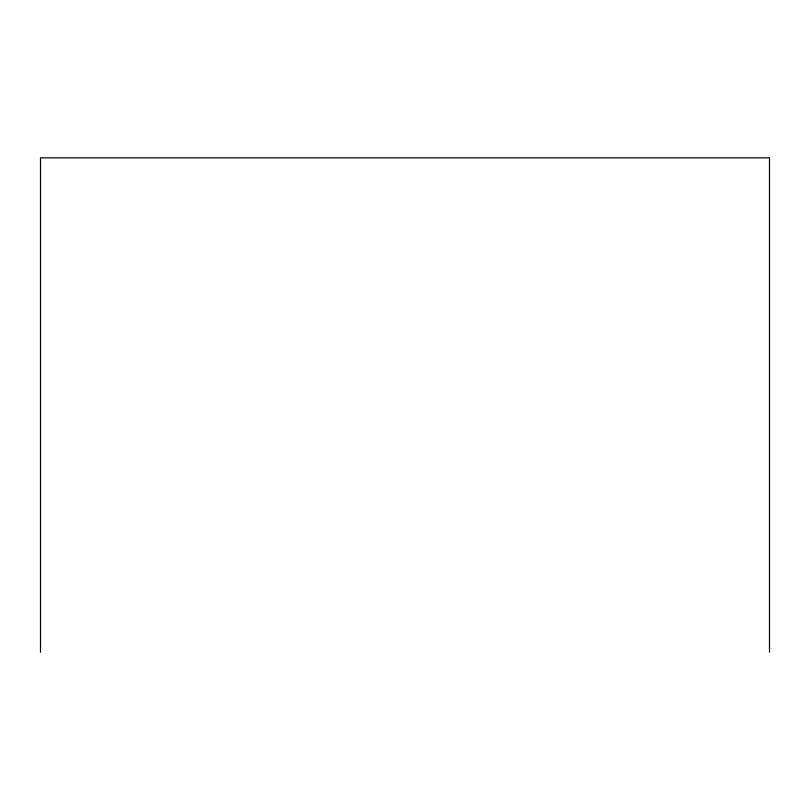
<?xml version="1.0" encoding="UTF-8"?>
<svg xmlns="http://www.w3.org/2000/svg" width="810" height="810" viewBox="0 0 810 810"><rect width="100%" height="100%" fill="white"/><g stroke="black" fill="none" stroke-linecap="round" stroke-linejoin="round"><path stroke-width="1.21" d="M769.5 652.171L769.5 157.828L40.5 157.828L40.5 652.171"/></g></svg>
